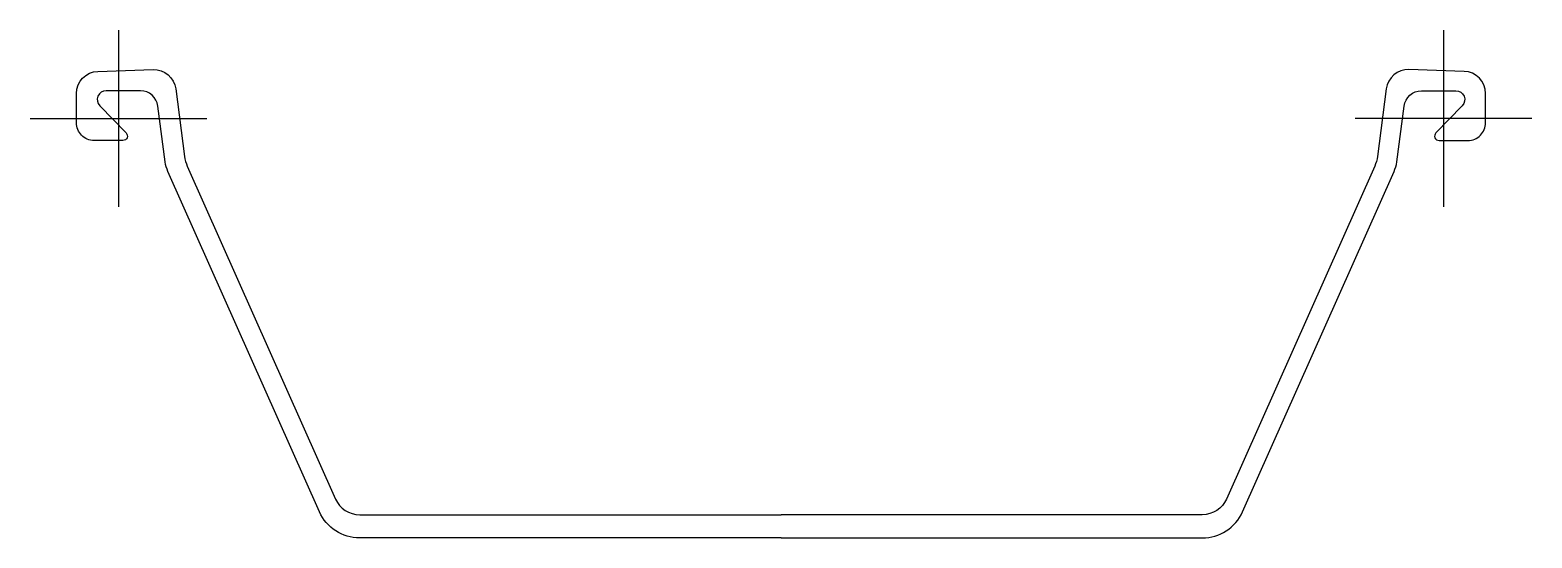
# Model space of a CAD drawing. Header units: millimetres. Extents: x -40 to 640, y -190 to 40.
import ezdxf

# ---------------------------------------------------------------- set-up
doc = ezdxf.new("R2010")
doc.units = ezdxf.units.MM
doc.header["$LTSCALE"] = 0.2

msp = doc.modelspace()

# ---------------------------------------------------------------- linework, layer by layer
at = {"flags": 128}
for points in [[(300.00004, -190), (109.2865, -190, -0.296231), (91.01563, -178.13477), (22.44751, -24.12842, -0.072396), (21.19873, -19.68994), (17.90848, 5.53467, 0.376716), (9.97574, 12.5), (-5.55481, 12.5, 0.662487), (-8.42773, 5.71655), (3.51379, -6.60828, -0.662478), (2.07733, -10), (-11.00006, -10, -0.414214), (-18.99994, -2.00012), (-18.99994, 11.30127, -0.40528), (-9.30603, 21.297), (15.74188, 22.0636, -0.385452), (25.9639, 13.36182), (29.95361, -17.22656, 0.072438), (31.20239, -21.66504), (98.30566, -172.38098, 0.296207), (109.26849, -179.50012), (300.00004, -179.50012)], [(300.00004, -190), (490.71354, -190, 0.296231), (508.98441, -178.13477), (577.55253, -24.12842, 0.072396), (578.80131, -19.68994), (582.0916, 5.53467, -0.376716), (590.02434, 12.5), (605.55489, 12.5, -0.662487), (608.42781, 5.71686), (596.48628, -6.60828, 0.662478), (597.92274, -10), (611.00014, -10, 0.414214), (619.00002, -2.00012), (619.00002, 11.30127, 0.40528), (609.30611, 21.297), (584.25819, 22.0636, 0.385452), (574.03618, 13.36182), (570.04642, -17.22656, -0.072438), (568.79765, -21.66504), (501.69437, -172.38098, -0.296207), (490.73154, -179.50012), (300.00004, -179.50012)]]:
    msp.add_lwpolyline(points, format="xyb", dxfattribs=at)
at = {"layer": 'DEFPOINTS'}
for p, q in [((0, 40), (0, -40)), ((600.00008, 40), (600.00004, -40))]:
    msp.add_line(p, q, dxfattribs=at)
at = {"layer": 'DEFPOINTS', "flags": 128}
for points in [[(-40, 0), (0, 0), (40, 0)], [(640.00008, 0), (600.00008, 0), (560.00008, 0)]]:
    msp.add_lwpolyline(points, dxfattribs=at)

doc.saveas('drawing.dxf')
